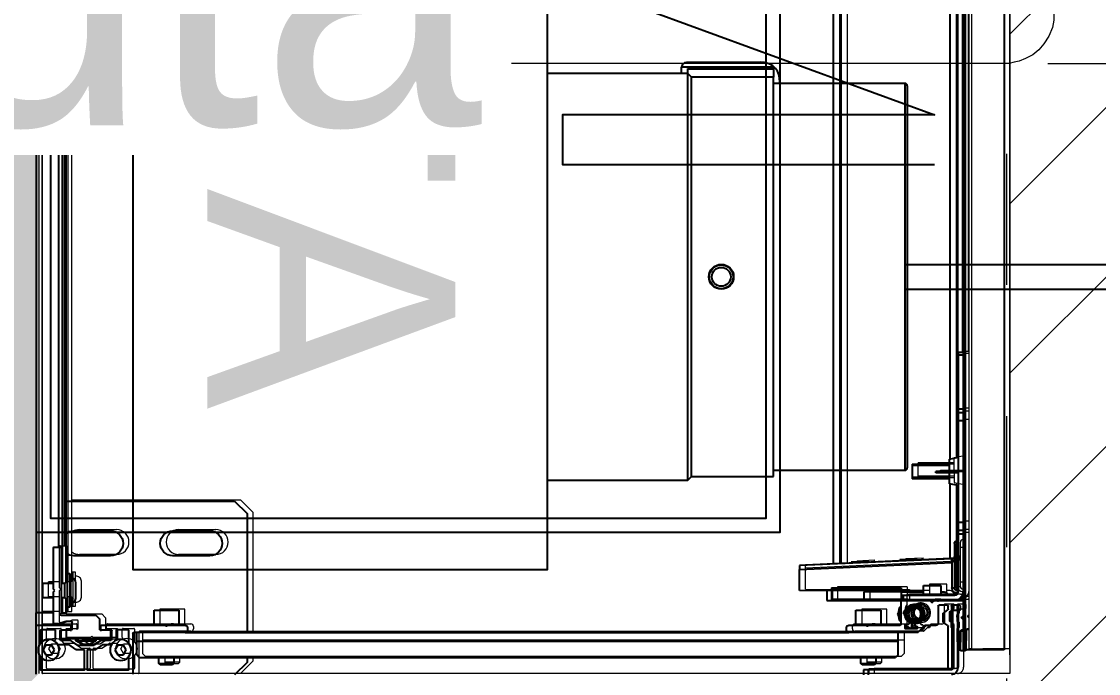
# Model space of a CAD drawing. Header units: centimetres. Extents: x 2666 to 9670, y 1889 to 5633.
# Drawn here: x 5247.24 to 5290.66, y 4044.89 to 4071.18 of the extents above; entities that cross this region are included whole.
import ezdxf

# ---------------------------------------------------------------- set-up
doc = ezdxf.new("R2010")
doc.units = ezdxf.units.CM
doc.header["$LTSCALE"] = 12.7
doc.linetypes.add('Style de ligne -1', pattern=[0.83328, 0.41656, -0.41672])
doc.linetypes.add('Style de ligne -13', pattern=[0.295276, 0.19685, -0.098425])
for name, color, linetype, lineweight in [('B amÈnagement intÈrieur', 7, 'Continuous', 5), ('B aménagement intérieur', 7, 'Continuous', 5), ('B Faux plafonds-1', 7, 'Continuous', 5), ('B Général', 7, 'Continuous', 5), ('C ANNOTATIONS-prestations', 7, 'Continuous', 5), ('F REMPLISSAGE-vert foncÈ', 7, 'Continuous', 5), ('F REMPLISSAGE-vert foncé', 7, 'Continuous', 13), ('prlm-ELEC-CFO', 1, 'Continuous', 25)]:
    doc.layers.add(name, color=color, linetype=linetype, lineweight=lineweight)
doc.layers.add('MTI900_Alu', color=252, linetype='Continuous')
doc.layers.add('prlm-CHAUFF', color=4, linetype='Continuous')
doc.styles.add('prlm-elec-cfo', font='comic.ttf', dxfattribs={"height": 12})

# ---------------------------------------------------------------- blocks, each defined once
blk = doc.blocks.new('gaine 150_70')
at = {"layer": 'B Général', "color": 7, "linetype": 'Continuous', "lineweight": 5}
blk.add_line((18.5, 36.305), (-69, 36.305), dxfattribs=at)
at = {"layer": 'B Général', "color": 7, "linetype": 'Continuous', "lineweight": 5, "flags": 128}
for points in [[(-70, 36.305), (19.5, 36.305), (19.5, -2.715), (-70, -2.715)], [(-70, -2.7), (-70, 36.3), (19.5, 36.3), (19.5, -2.7)]]:
    blk.add_lwpolyline(points, close=True, dxfattribs=at)
at = {"layer": 'C ANNOTATIONS-prestations'}
blk.add_line((18.5, 36.305), (18.5, 35.205), dxfattribs=at)
at = {"layer": 'C ANNOTATIONS-prestations', "lineweight": 5}
for p, q in [((18.5, 34.755), (18.5, 35.205)), ((-69, 34.755), (18.5, 34.755)), ((18.5, 34.755), (18.53, 34.755)), ((18.5, 34.755), (18.5, 34.655)), ((18.53, 34.755), (18.53, 34.555)), ((18.5, 34.655), (-69, 34.655)), ((6.5, 34.635), (-22.817, 34.635)), ((10.724, 34.435), (-22.75, 34.435)), ((6.5, 34.455), (6.5, 34.655)), ((6.6, 34.455), (6.5, 34.455)), ((6.6, 34.655), (6.6, 34.455)), ((6.6, 34.455), (8.783, 34.455)), ((8.783, 34.455), (8.783, 34.655)), ((8.918, 34.455), (8.783, 34.455)), ((8.918, 34.655), (8.918, 34.455)), ((9.25, 34.455), (8.918, 34.455)), ((9.25, 34.455), (9.25, 34.655)), ((13.35, 34.455), (9.25, 34.455)), ((10.72, 34.455), (10.8, 34.055)), ((11.3, 33.646), (11.3, 34.455)), ((11.35, 33.646), (11.35, 34.455)), ((11.8, 34.055), (11.88, 34.455)), ((14.1, 34.435), (11.876, 34.435)), ((13.35, 34.455), (13.35, 34.655)), ((13.682, 34.455), (13.35, 34.455)), ((13.682, 34.455), (13.682, 34.655)), ((13.817, 34.455), (13.682, 34.455)), ((13.817, 34.655), (13.817, 34.455)), ((13.817, 34.455), (16.15, 34.455)), ((14.1, 34.405), (14.1, 34.455)), ((14.1, 34.405), (14.4, 34.405)), ((14.4, 34.305), (14.2, 34.305)), ((14.4, 34.455), (14.4, 34.405)), ((14.4, 34.405), (15.8, 34.405)), ((14.4, 34.305), (14.4, 34.405)), ((15.8, 34.305), (14.4, 34.305)), ((15.8, 34.405), (15.8, 34.455)), ((15.8, 34.405), (16.1, 34.405)), ((15.8, 34.305), (15.8, 34.405)), ((16, 34.305), (15.8, 34.305)), ((16, 34.305), (16, 34.205)), ((16.1, 34.455), (16.1, 34.405)), ((16.3, 34.305), (16.3, 32.255)), ((16.4, 34.655), (16.4, 34.55)), ((16.5, 34.655), (16.5, 34.625)), ((16.5, 33.517), (16.5, 34.625)), ((16.7, 34.505), (16.7, 34.215)), ((16.7, 34.435), (16.9, 34.435)), ((16.87, 34.535), (16.73, 34.535)), ((16.9, 34.485), (16.9, 34.505)), ((17.001, 34.485), (16.9, 34.485)), ((16.9, 34.435), (19.25, 34.435)), ((16.9, 34.435), (16.9, 34.235)), ((16.96, 34.485), (16.999, 34.446)), ((16.999, 34.446), (17.037, 34.446)), ((17.345, 34.435), (17.06, 34.435)), ((17.129, 34.655), (17.179, 34.606)), ((17.164, 34.62), (17.236, 34.62)), ((17.221, 34.606), (17.271, 34.655)), ((17.368, 34.446), (17.401, 34.446)), ((17.401, 34.446), (17.44, 34.485)), ((17.576, 34.485), (17.404, 34.485)), ((18.17, 34.435), (17.635, 34.435)), ((17.7, 34.625), (17.7, 34.585)), ((17.73, 34.555), (17.73, 34.655)), ((17.73, 34.555), (18.17, 34.555)), ((18.53, 34.555), (17.73, 34.555)), ((18.2, 34.525), (18.2, 34.465)), ((-22.65, 34.135), (10.784, 34.135)), ((11.3, 34.055), (10.8, 34.055)), ((11, 34.055), (11, 32.605)), ((11.061, 34.055), (11.061, 32.605)), ((11.35, 34.055), (11.8, 34.055)), ((11.539, 34.055), (11.539, 32.605)), ((11.6, 32.605), (11.6, 34.055)), ((11.816, 34.135), (14.824, 34.135)), ((14.821, 34.198), (14.82, 34.21)), ((14.821, 34.198), (14.971, 34.205)), ((15.1, 28.055), (14.821, 34.198)), ((14.97, 34.21), (14.971, 34.205)), ((16, 34.205), (14.971, 34.205)), ((14.971, 34.205), (15.25, 28.055)), ((16.9, 34.235), (16.7, 34.235)), ((16.7, 34.025), (16.7, 33.685)), ((17.002, 34.185), (16.73, 34.185)), ((16.859, 34.055), (16.73, 34.055)), ((16.971, 33.918), (16.884, 34.042)), ((16.9, 34.235), (19.25, 34.235)), ((17.404, 33.905), (16.996, 33.905)), ((17, 34.235), (17, 34.185)), ((17, 33.905), (17, 33.875)), ((17, 33.875), (17.4, 33.875)), ((17, 33.875), (17.02, 33.855)), ((17.03, 34.205), (17.129, 34.205)), ((17.043, 34.185), (17.043, 34.235)), ((17.043, 33.855), (17.043, 33.905)), ((17.129, 34.205), (17.179, 34.156)), ((17.221, 34.156), (17.271, 34.205)), ((17.271, 34.205), (17.375, 34.205)), ((17.357, 34.185), (17.357, 34.235)), ((17.357, 33.855), (17.357, 33.905)), ((17.38, 33.855), (17.4, 33.875)), ((17.4, 34.185), (17.4, 34.235)), ((17.4, 33.875), (17.4, 33.905)), ((17.403, 34.185), (17.577, 34.185)), ((17.516, 34.042), (17.429, 33.918)), ((19.27, 34.055), (17.541, 34.055)), ((17.605, 34.205), (19.2, 34.205)), ((19.3, 34.185), (19.3, 30.835)), ((19.3, 34.105), (19.3, 34.085)), ((19.5, 34.185), (19.5, 30.835)), ((11.3, 33.51), (11.3, 33.646)), ((11.35, 33.646), (11.3, 33.646)), ((11.35, 33.51), (11.3, 33.51)), ((11.35, 33.51), (11.35, 33.646)), ((15.9, 33.755), (15.9, 33.055)), ((16.3, 33.755), (15.9, 33.755)), ((16.15, 33.852), (16.15, 33.755)), ((16.5, 33.517), (16.5, 33.293)), ((16.579, 33.426), (16.509, 33.496)), ((16.73, 33.655), (17.41, 33.655)), ((17.02, 33.855), (17.38, 33.855)), ((17.51, 33.555), (17.51, 33.127)), ((15.9, 33.055), (16.3, 33.055)), ((16.15, 33.055), (16.15, 32.155)), ((16.5, 32.185), (16.5, 33.293)), ((16.509, 33.314), (16.579, 33.384)), ((17.519, 33.106), (17.791, 32.834)), ((17.556, 33.113), (17.656, 33.055)), ((17.656, 33.055), (17.656, 32.969)), ((11.6, 32.605), (11, 32.605)), ((14.884, 32.805), (14.834, 32.803)), ((14.866, 32.101), (14.834, 32.803)), ((16.7, 32.899), (16.7, 32.511)), ((17.51, 32.705), (17.479, 32.705)), ((17.54, 32.775), (17.54, 32.735)), ((17.62, 32.805), (17.57, 32.805)), ((17.65, 32.355), (17.65, 32.775)), ((17.8, 32.813), (17.8, 30.055)), ((16, 32.155), (16, 29.355)), ((16, 32.155), (16.15, 32.155)), ((16.101, 28.055), (16.11, 32.255)), ((16.11, 32.255), (16.15, 32.257)), ((16.15, 32.155), (16.3, 32.155)), ((16.15, 32.155), (16.15, 30.655)), ((16.3, 32.255), (16.5, 32.255)), ((16.3, 32.155), (16.3, 32.255)), ((16.5, 32.155), (16.3, 32.155)), ((16.5, 32.185), (16.5, 32.155)), ((16.5, 32.155), (16.5, 30.655)), ((17.47, 32.155), (16.53, 32.155)), ((17.407, 32.495), (17.43, 32.495)), ((17.46, 32.465), (17.46, 32.355)), ((17.49, 32.325), (17.62, 32.325)), ((17.65, 32.351), (17.604, 32.325)), ((14.866, 32.101), (14.916, 32.104)), ((17.05, 32.005), (16.95, 32.063)), ((17.15, 32.063), (17.05, 32.005)), ((17.5, 30.867), (17.5, 32.125)), ((17.8, 32.035), (18.15, 32.035)), ((18.15, 32.035), (18.7, 32.035)), ((18.15, 1.335), (18.15, 32.035)), ((18.8, 31.935), (18.7, 32.035)), ((18.8, 1.435), (18.8, 31.935)), ((16.9, 31.335), (16.9, 30.335)), ((17.5, 31.335), (16.9, 31.335)), ((14.973, 30.843), (14.923, 30.841)), ((14.955, 30.139), (14.923, 30.841)), ((17.5, 30.867), (17.5, 30.743)), ((17.529, 30.826), (17.509, 30.846)), ((19.05, 31.135), (18.8, 31.135)), ((19.05, 31.135), (19.05, 30.535)), ((19.1, 31.085), (19.05, 31.135)), ((19.1, 30.585), (19.1, 31.085)), ((19.3, 30.835), (19.5, 30.835)), ((19.3, 30.635), (19.3, 30.835)), ((19.5, 30.835), (19.5, 30.635)), ((16.15, 30.655), (16.5, 30.655)), ((16.5, 30.655), (16.5, 29.355)), ((17.5, 30.055), (17.5, 30.743)), ((17.509, 30.764), (17.529, 30.784)), ((18.8, 30.535), (19.05, 30.535)), ((19.05, 30.535), (19.1, 30.585)), ((19.5, 30.635), (19.3, 30.635)), ((14.955, 30.139), (15.005, 30.142)), ((16.9, 30.335), (17.5, 30.335)), ((17.8, 3.285), (17.8, 30.055)), ((-22.475, 29.735), (15.024, 29.735)), ((17.7, 29.955), (17.6, 29.955)), ((-22.475, 29.435), (15.037, 29.435)), ((16, 29.355), (16.5, 29.355)), ((16.103, 29.155), (16.5, 29.155)), ((16.5, 29.355), (16.5, 29.155)), ((15.25, 28.055), (15.1, 28.055)), ((16.101, 28.055), (15.25, 28.055)), ((12.5, 5.285), (13, 5.785)), ((13, 5.785), (17.8, 5.785)), ((18.8, 5.785), (19, 5.785)), ((19, 5.785), (19.5, 5.285)), ((12.5, -1.515), (12.5, 5.285)), ((19.5, 5.285), (19.5, 1.155)), ((13.7, 2.785), (13.7, 4.285)), ((14.7, 4.285), (14.7, 2.785)), ((17.5, 2.585), (17.5, 3.285)), ((17.6, 3.385), (17.7, 3.385)), ((17.8, 3.285), (17.8, 1.215)), ((16.9, 3.035), (16.9, 2.035)), ((17.5, 3.035), (16.9, 3.035)), ((19.05, 2.835), (18.8, 2.835)), ((19.05, 2.835), (19.05, 2.235)), ((19.1, 2.785), (19.05, 2.835)), ((19.1, 2.285), (19.1, 2.785)), ((17.529, 2.556), (17.5, 2.585)), ((17.5, 2.585), (17.5, 2.485)), ((17.5, 2.485), (17.529, 2.514)), ((17.5, -0.085), (17.5, 2.485)), ((18.8, 2.235), (19.05, 2.235)), ((19.05, 2.235), (19.1, 2.285)), ((16.9, 2.035), (17.5, 2.035)), ((17.8, 1.335), (18.15, 1.335)), ((18.15, 1.335), (18.7, 1.335)), ((18.7, 1.335), (18.8, 1.435)), ((17.68, 0.545), (17.68, 0.975)), ((17.71, 1.005), (18.217, 1.005)), ((17.83, 1.185), (19.47, 1.185)), ((18.3, 0.8), (18.5, 0.916)), ((18.5, 0.916), (18.7, 0.8)), ((18.783, 1.005), (19.29, 1.005)), ((19.32, 0.975), (19.32, -0.625)), ((19.5, 1.155), (19.5, -2.685)), ((18.03, 0.515), (17.71, 0.515)), ((18.3, 0.57), (18.3, 0.8)), ((18.5, 0.454), (18.3, 0.57)), ((18.7, 0.57), (18.5, 0.454)), ((18.7, 0.8), (18.7, 0.57)), ((13.7, -1.215), (13.7, 0.285)), ((14.7, 0.285), (14.7, -1.215)), ((17.7, 0.305), (17.7, -0.085)), ((18.07, 0.335), (17.73, 0.335)), ((17.73, 0.285), (18.02, 0.285)), ((18.05, 0.255), (18.05, -0.665)), ((18.1, -0.065), (18.1, 0.305)), ((18.28, -0.001), (18.28, 0.321)), ((17.25, -0.165), (17.1, -0.315)), ((17.1, -1.715), (17.1, -0.315)), ((17.25, -0.165), (17.67, -0.165)), ((17.67, -0.115), (17.53, -0.115)), ((17.7, -0.135), (17.7, -0.085)), ((18.127, -0.315), (18.05, -0.315)), ((18.05, -0.392), (18.171, -0.392)), ((18.295, -0.357), (18.1, -0.065)), ((18.127, -0.315), (18.127, -1.115)), ((18.3, -0.615), (18.127, -0.315)), ((18.48, -0.311), (18.285, -0.018)), ((18.3, -1.056), (18.3, -0.374)), ((18.48, -0.625), (18.48, -0.311)), ((18.05, -0.665), (18, -0.715)), ((18, -0.715), (18.05, -0.765)), ((18.05, -0.765), (18.05, -1.685)), ((18.127, -1.115), (18.3, -0.815)), ((18.48, -1.11), (18.48, -0.805)), ((19.29, -0.655), (18.51, -0.655)), ((18.51, -0.775), (19.29, -0.775)), ((19.32, -0.805), (19.32, -2.505)), ((16.425, -1.135), (15.775, -1.135)), ((17.35, -1.295), (17.35, -1.51)), ((17.67, -1.265), (17.38, -1.265)), ((17.7, -1.345), (17.7, -1.295)), ((18.05, -1.038), (18.171, -1.038)), ((18.05, -1.115), (18.127, -1.115)), ((18.105, -1.357), (18.295, -1.073)), ((18.285, -1.412), (18.475, -1.127)), ((15.8, -1.665), (-66.3, -1.665)), ((15.75, -1.515), (-66.25, -1.515)), ((14.38, -1.715), (17.04, -1.715)), ((16.78, -1.365), (15.42, -1.365)), ((15.42, -1.365), (15.42, -1.465)), ((16.78, -1.465), (15.42, -1.465)), ((15.42, -1.465), (15.42, -1.515)), ((15.7, -1.465), (15.8, -1.565)), ((15.8, -1.565), (16.4, -1.565)), ((15.8, -1.565), (15.8, -1.715)), ((16.4, -1.565), (16.5, -1.465)), ((16.4, -1.715), (16.4, -1.565)), ((17, -1.665), (16.4, -1.665)), ((17, -1.515), (16.45, -1.515)), ((16.78, -1.465), (16.78, -1.365)), ((16.78, -1.515), (16.78, -1.465)), ((17, -1.665), (17, -1.515)), ((17, -1.665), (17, -1.715)), ((17.448, -1.81), (17.352, -1.52)), ((17.5, -2.685), (17.5, -1.345)), ((17.53, -1.315), (17.67, -1.315)), ((17.7, -1.345), (17.7, -1.735)), ((18.02, -1.715), (17.73, -1.715)), ((18.1, -1.735), (18.1, -1.374)), ((18.28, -1.851), (18.28, -1.429)), ((14.35, -1.815), (-64.85, -1.815)), ((14.35, -1.985), (14.35, -1.745)), ((16.05, -2.015), (14.38, -2.015)), ((15.8, -2.015), (15.8, -2.465)), ((16.05, -2.015), (16.1, -1.965)), ((16.1, -1.965), (16.15, -2.015)), ((17.42, -2.015), (16.15, -2.015)), ((16.4, -2.465), (16.4, -2.015)), ((17, -2.015), (17, -2.715)), ((17.45, -1.985), (17.45, -1.82)), ((17.68, -2.505), (17.68, -1.975)), ((17.71, -1.945), (18.056, -1.945)), ((17.73, -1.765), (18.07, -1.765)), ((18.3, -2.1), (18.5, -1.984)), ((18.3, -2.33), (18.3, -2.1)), ((18.5, -1.984), (18.7, -2.1)), ((18.7, -2.1), (18.7, -2.33)), ((16.4, -2.465), (15.8, -2.465)), ((18.217, -2.535), (17.71, -2.535)), ((18.5, -2.446), (18.3, -2.33)), ((18.7, -2.33), (18.5, -2.446)), ((19.29, -2.535), (18.783, -2.535)), ((17, -2.715), (-67.5, -2.715)), ((17.53, -2.715), (17, -2.715)), ((19.47, -2.715), (17.53, -2.715)), ((19.5, -2.715), (19.47, -2.715)), ((19.5, -2.685), (19.5, -2.715))]:
    blk.add_line(p, q, dxfattribs=at)
at = {"layer": 'C ANNOTATIONS-prestations', "lineweight": 5, "flags": 128}
for points in [[(14.1, 34.405, 0.198912), (14.129, 34.334, 0.198912), (14.2, 34.305)], [(14.82, 34.21, 0.193016), (14.789, 34.277, 0.193016), (14.72, 34.305)], [(16, 34.205, 0.227222), (16.156, 34.28, 0.227222), (16.195, 34.448)], [(16, 34.305, 0.198912), (16.071, 34.334, 0.198912), (16.1, 34.405)], [(16.5, 34.305, 0.198912), (16.397, 34.552, 0.198912), (16.15, 34.655)], [(16.3, 34.305, 0.198912), (16.256, 34.411, 0.198912), (16.15, 34.455)], [(16.53, 34.655, 0.198912), (16.509, 34.646, 0.198912), (16.5, 34.625)], [(16.73, 34.535, 0.198912), (16.709, 34.526, 0.198912), (16.7, 34.505)], [(16.9, 34.505, 0.198912), (16.891, 34.526, 0.198912), (16.87, 34.535)], [(17, 34.435, 0.013224), (17, 34.44, 0.013224), (16.999, 34.446)], [(17.03, 34.46, 0.17724), (17.02, 34.478, 0.17724), (17.001, 34.485)], [(17.03, 34.46, 0.17724), (17.041, 34.442, 0.17724), (17.06, 34.435)], [(17.179, 34.606, 0.198912), (17.2, 34.597, 0.198912), (17.221, 34.606)], [(17.345, 34.435, 0.17724), (17.364, 34.442, 0.17724), (17.375, 34.46)], [(17.404, 34.485, 0.17724), (17.385, 34.478, 0.17724), (17.375, 34.46)], [(17.401, 34.446, 0.013224), (17.4, 34.44, 0.013224), (17.4, 34.435)], [(17.605, 34.46, 0.17724), (17.595, 34.478, 0.17724), (17.576, 34.485)], [(17.605, 34.46, 0.17724), (17.616, 34.442, 0.17724), (17.635, 34.435)], [(17.7, 34.625, 0.198912), (17.691, 34.646, 0.198912), (17.67, 34.655)], [(17.7, 34.585, 0.198912), (17.709, 34.564, 0.198912), (17.73, 34.555)], [(18.2, 34.525, 0.198912), (18.191, 34.546, 0.198912), (18.17, 34.555)], [(18.17, 34.435, 0.198912), (18.191, 34.444, 0.198912), (18.2, 34.465)], [(19.5, 34.185, 0.198912), (19.427, 34.362, 0.198912), (19.25, 34.435)], [(16.222, 34.005, 0.109774), (16.169, 33.936, 0.109774), (16.15, 33.852)], [(16.222, 34.005, 0.028434), (16.263, 34.044, 0.028434), (16.3, 34.087)], [(16.7, 34.215, 0.198912), (16.709, 34.194, 0.198912), (16.73, 34.185)], [(16.73, 34.055, 0.198912), (16.709, 34.046, 0.198912), (16.7, 34.025)], [(16.884, 34.042, 0.120588), (16.873, 34.052, 0.120588), (16.859, 34.055)], [(16.971, 33.918, 0.120588), (16.982, 33.908, 0.120588), (16.996, 33.905)], [(17.002, 34.185, 0.155096), (17.019, 34.191, 0.155096), (17.03, 34.205)], [(17.179, 34.156, 0.198912), (17.2, 34.147, 0.198912), (17.221, 34.156)], [(17.375, 34.205, 0.155096), (17.386, 34.191, 0.155096), (17.403, 34.185)], [(17.404, 33.905, 0.120588), (17.418, 33.908, 0.120588), (17.429, 33.918)], [(17.541, 34.055, 0.120588), (17.527, 34.052, 0.120588), (17.516, 34.042)], [(17.577, 34.185, 0.155096), (17.594, 34.191, 0.155096), (17.605, 34.205)], [(19.3, 34.105, 0.198912), (19.271, 34.176, 0.198912), (19.2, 34.205)], [(19.3, 34.185, 0.198912), (19.285, 34.22, 0.198912), (19.25, 34.235)], [(19.27, 34.055, 0.198912), (19.291, 34.064, 0.198912), (19.3, 34.085)], [(16.5, 33.517, 0.098491), (16.502, 33.506, 0.098491), (16.509, 33.496)], [(16.7, 33.685, 0.198912), (16.709, 33.664, 0.198912), (16.73, 33.655)], [(17.51, 33.555, 0.198912), (17.481, 33.626, 0.198912), (17.41, 33.655)], [(16.509, 33.314, 0.098491), (16.502, 33.304, 0.098491), (16.5, 33.293)], [(16.579, 33.384, 0.198912), (16.588, 33.405, 0.198912), (16.579, 33.426)], [(17.449, 32.733, 0.366532), (17.088, 33.103, 0.366532), (16.664, 32.808, 0.366532), (16.884, 32.341, 0.366532), (17.382, 32.482)], [(17.633, 32.992, 0.041018), (17.579, 33.083, 0.041018), (17.51, 33.164)], [(17.51, 33.127, 0.098491), (17.512, 33.116, 0.098491), (17.519, 33.106)], [(17.382, 32.482, 0.082935), (17.436, 32.602, 0.082935), (17.449, 32.733)], [(17.449, 32.733, 0.189855), (17.458, 32.713, 0.189855), (17.479, 32.705)], [(17.51, 32.705, 0.198912), (17.531, 32.714, 0.198912), (17.54, 32.735)], [(17.514, 32.325, 0.104675), (17.628, 32.546, 0.104675), (17.643, 32.794)], [(17.57, 32.805, 0.198912), (17.549, 32.796, 0.198912), (17.54, 32.775)], [(17.65, 32.775, 0.198912), (17.641, 32.796, 0.198912), (17.62, 32.805)], [(17.8, 32.813, 0.098491), (17.798, 32.824, 0.098491), (17.791, 32.834)], [(16.5, 32.185, 0.198912), (16.509, 32.164, 0.198912), (16.53, 32.155)], [(16.704, 32.155, 0.14145), (17.05, 32.055, 0.14145), (17.396, 32.155)], [(16.81, 32.155, 0.103148), (17.05, 32.105, 0.103148), (17.29, 32.155)], [(17.407, 32.495, 0.122946), (17.393, 32.491, 0.122946), (17.382, 32.482)], [(17.46, 32.465, 0.198912), (17.451, 32.486, 0.198912), (17.43, 32.495)], [(17.46, 32.355, 0.198912), (17.469, 32.334, 0.198912), (17.49, 32.325)], [(17.5, 32.125, 0.198912), (17.491, 32.146, 0.198912), (17.47, 32.155)], [(17.577, 32.325, 0.02871), (17.617, 32.388, 0.02871), (17.65, 32.455)], [(17.62, 32.325, 0.198912), (17.641, 32.334, 0.198912), (17.65, 32.355)], [(17.5, 30.867, 0.098491), (17.502, 30.856, 0.098491), (17.509, 30.846)], [(17.509, 30.764, 0.098491), (17.502, 30.754, 0.098491), (17.5, 30.743)], [(17.529, 30.784, 0.198912), (17.538, 30.805, 0.198912), (17.529, 30.826)], [(17.5, 30.055, 0.198912), (17.529, 29.984, 0.198912), (17.6, 29.955)], [(17.7, 29.955, 0.198912), (17.771, 29.984, 0.198912), (17.8, 30.055)], [(14.7, 4.285, 0.414214), (14.2, 4.785, 0.414214), (13.7, 4.285)], [(17.6, 3.385, 0.198912), (17.529, 3.356, 0.198912), (17.5, 3.285)], [(17.8, 3.285, 0.198912), (17.771, 3.356, 0.198912), (17.7, 3.385)], [(13.7, 2.785, 0.414214), (14.2, 2.285, 0.414214), (14.7, 2.785)], [(17.529, 2.514, 0.198912), (17.538, 2.535, 0.198912), (17.529, 2.556)], [(17.71, 1.005, 0.198912), (17.689, 0.996, 0.198912), (17.68, 0.975)], [(17.8, 1.215, 0.198912), (17.809, 1.194, 0.198912), (17.83, 1.185)], [(18.22, 1.005, 0.01196), (18.219, 1.005, 0.01196), (18.217, 1.005)], [(18.783, 1.005, 0.01196), (18.781, 1.005, 0.01196), (18.78, 1.005)], [(19.32, 0.975, 0.198912), (19.311, 0.996, 0.198912), (19.29, 1.005)], [(19.5, 1.155, 0.198912), (19.491, 1.176, 0.198912), (19.47, 1.185)], [(14.7, 0.285, 0.414214), (14.2, 0.785, 0.414214), (13.7, 0.285)], [(17.68, 0.545, 0.198912), (17.689, 0.524, 0.198912), (17.71, 0.515)], [(18.03, 0.515, 0.095961), (18.068, 0.522, 0.095961), (18.099, 0.543)], [(17.73, 0.335, 0.198912), (17.709, 0.326, 0.198912), (17.7, 0.305)], [(17.73, 0.285, 0.198912), (17.709, 0.276, 0.198912), (17.7, 0.255)], [(18.05, 0.255, 0.198912), (18.041, 0.276, 0.198912), (18.02, 0.285)], [(18.1, 0.305, 0.198912), (18.091, 0.326, 0.198912), (18.07, 0.335)], [(17.5, -0.085, 0.198912), (17.509, -0.106, 0.198912), (17.53, -0.115)], [(17.67, -0.115, 0.198912), (17.691, -0.106, 0.198912), (17.7, -0.085)], [(17.67, -0.165, 0.198912), (17.691, -0.156, 0.198912), (17.7, -0.135)], [(18.28, -0.001, 0.073633), (18.281, -0.01, 0.073633), (18.285, -0.018)], [(18.3, -0.374, 0.073633), (18.299, -0.365, 0.073633), (18.295, -0.357)], [(18.48, -0.625, 0.198912), (18.489, -0.646, 0.198912), (18.51, -0.655)], [(18.51, -0.775, 0.198912), (18.489, -0.784, 0.198912), (18.48, -0.805)], [(19.29, -0.655, 0.198912), (19.311, -0.646, 0.198912), (19.32, -0.625)], [(19.32, -0.805, 0.198912), (19.311, -0.784, 0.198912), (19.29, -0.775)], [(13.7, -1.215, 0.080612), (13.726, -1.373, 0.080612), (13.8, -1.515)], [(14.6, -1.515, 0.080612), (14.674, -1.373, 0.080612), (14.7, -1.215)], [(15.775, -1.135, 0.218554), (15.623, -1.205, 0.218554), (15.577, -1.365)], [(16.623, -1.365, 0.218554), (16.577, -1.205, 0.218554), (16.425, -1.135)], [(17.38, -1.265, 0.198912), (17.359, -1.274, 0.198912), (17.35, -1.295)], [(17.7, -1.295, 0.198912), (17.691, -1.274, 0.198912), (17.67, -1.265)], [(18.295, -1.073, 0.073633), (18.299, -1.065, 0.073633), (18.3, -1.056)], [(18.475, -1.127, 0.073633), (18.479, -1.119, 0.073633), (18.48, -1.11)], [(14.38, -1.715, 0.198912), (14.359, -1.724, 0.198912), (14.35, -1.745)], [(15.577, -1.36, 0.003145), (15.576, -1.362, 0.003145), (15.576, -1.365)], [(16.624, -1.365, 0.003145), (16.624, -1.362, 0.003145), (16.623, -1.36)], [(17.04, -1.715, 0.414214), (17.07, -1.745, 0.414214), (17.1, -1.715)], [(17.35, -1.51, 0.040241), (17.35, -1.515, 0.040241), (17.352, -1.52)], [(17.53, -1.315, 0.198912), (17.509, -1.324, 0.198912), (17.5, -1.345)], [(17.7, -1.345, 0.198912), (17.691, -1.324, 0.198912), (17.67, -1.315)], [(17.7, -1.685, 0.198912), (17.709, -1.706, 0.198912), (17.73, -1.715)], [(17.7, -1.735, 0.198912), (17.709, -1.756, 0.198912), (17.73, -1.765)], [(18.02, -1.715, 0.198912), (18.041, -1.706, 0.198912), (18.05, -1.685)], [(18.07, -1.765, 0.198912), (18.091, -1.756, 0.198912), (18.1, -1.735)], [(18.105, -1.357, 0.073633), (18.101, -1.365, 0.073633), (18.1, -1.374)], [(18.285, -1.412, 0.073633), (18.281, -1.42, 0.073633), (18.28, -1.429)], [(14.35, -1.985, 0.198912), (14.359, -2.006, 0.198912), (14.38, -2.015)], [(17.42, -2.015, 0.198912), (17.441, -2.006, 0.198912), (17.45, -1.985)], [(17.45, -1.82, 0.040241), (17.45, -1.815, 0.040241), (17.448, -1.81)], [(17.71, -1.945, 0.198912), (17.689, -1.954, 0.198912), (17.68, -1.975)], [(18.14, -1.99, 0.123554), (18.104, -1.957, 0.123554), (18.056, -1.945)], [(17.68, -2.505, 0.198912), (17.689, -2.526, 0.198912), (17.71, -2.535)], [(18.217, -2.535, 0.01196), (18.219, -2.535, 0.01196), (18.22, -2.535)], [(18.78, -2.535, 0.01196), (18.781, -2.535, 0.01196), (18.783, -2.535)], [(19.29, -2.535, 0.198912), (19.311, -2.526, 0.198912), (19.32, -2.505)], [(17.5, -2.685, 0.198912), (17.509, -2.706, 0.198912), (17.53, -2.715)], [(19.47, -2.715, 0.198912), (19.491, -2.706, 0.198912), (19.5, -2.685)]]:
    blk.add_lwpolyline(points, format="xyb", dxfattribs=at)
at = {"layer": 'C ANNOTATIONS-prestations', "lineweight": 5}
for centre, radius in [((17.05, 32.705), 0.35), ((17.05, 32.705), 0.3), ((17.05, 32.705), 0.25), ((18.5, 0.685), 0.425), ((18.5, -2.215), 0.425)]:
    blk.add_circle(centre, radius, dxfattribs=at)
for points, knots in [([(14.97, 34.21), (14.97, 34.21), (14.968, 34.222), (14.956, 34.239), (14.941, 34.252), (14.921, 34.265), (14.896, 34.276), (14.867, 34.286), (14.818, 34.298), (14.754, 34.305), (14.724, 34.305), (14.722, 34.305), (14.72, 34.305)], [0, 0, 0, 1, 2, 3, 4, 5, 6, 7, 8, 9, 9, 10, 10, 10]), ([(14.82, 34.21), (14.82, 34.209), (14.821, 34.209), (14.822, 34.209), (14.824, 34.208), (14.833, 34.207), (14.852, 34.207), (14.88, 34.207), (14.931, 34.208), (14.968, 34.209), (14.969, 34.209), (14.97, 34.21)], [0, 0, 0, 1, 2, 3, 4, 5, 6, 7, 8, 8, 9, 9, 9])]:
    blk.add_open_spline(points, degree=2, knots=knots, dxfattribs=at)
blk = doc.blocks.new('A n0.MTI900_Alu_390')
at = {"layer": 'MTI900_Alu', "color": 1, "linetype": 'Continuous'}
for p, q in [((-4.225, 0), (4.225, 0)), ((4.278, 0), (4.225, 0)), ((4.225, -0.07), (4.225, 0)), ((4.472, 0), (4.278, 0)), ((4.105, -0.025), (4.165, -0.025)), ((4.105, -0.025), (4.105, -0.07)), ((4.165, -0.07), (4.165, -0.025)), ((4.275, -0.003), (4.275, -0.137)), ((4.293, -0.021), (4.293, -0.074)), ((4.3467, -0.018), (4.296, -0.018)), ((4.355, -0.0385), (4.375, -0.0269)), ((4.355, -0.0615), (4.355, -0.0385)), ((4.375, -0.0269), (4.395, -0.0385)), ((4.395, -0.0385), (4.395, -0.0615)), ((4.454, -0.018), (4.4033, -0.018)), ((4.457, -0.191), (4.457, -0.021)), ((3.96, -0.073), (3.96, -0.097)), ((4.13, -0.07), (3.963, -0.07)), ((4.135, -0.075), (4.13, -0.07)), ((4.14, -0.07), (4.135, -0.075)), ((4.267, -0.07), (4.14, -0.07)), ((4.27, -0.0895), (4.27, -0.073)), ((4.296, -0.077), (4.3306, -0.077)), ((4.353, -0.0864), (4.353, -0.1286)), ((4.375, -0.0731), (4.355, -0.0615)), ((4.395, -0.0615), (4.375, -0.0731)), ((-4.105, -0.105), (4.105, -0.105)), ((-4.1, -0.12), (4.1, -0.12)), ((-3.96, -0.09), (3.96, -0.09)), ((3.775, -0.12), (3.775, -0.8)), ((3.963, -0.1), (4.229, -0.1)), ((4.067, -0.12), (4.067, -0.125)), ((4.067, -0.125), (4.203, -0.125)), ((4.067, -0.125), (4.067, -0.135)), ((4.105, -0.115), (4.095, -0.125)), ((4.105, -0.1), (4.105, -0.115)), ((4.165, -0.115), (4.105, -0.115)), ((4.165, -0.115), (4.165, -0.1)), ((4.165, -0.105), (4.225, -0.105)), ((4.175, -0.125), (4.165, -0.115)), ((4.17, -0.12), (4.225, -0.12)), ((4.203, -0.125), (4.203, -0.12)), ((4.203, -0.135), (4.203, -0.125)), ((4.225, -0.105), (4.225, -0.1)), ((4.225, -0.105), (4.225, -0.12)), ((4.235, -0.1), (4.235, -0.24)), ((4.26, -0.142), (4.26, -0.1205)), ((4.2602, -0.1195), (4.2698, -0.0905)), ((4.295, -0.137), (4.295, -0.098)), ((4.298, -0.095), (4.332, -0.095)), ((4.327, -0.1), (4.298, -0.1)), ((4.33, -0.195), (4.33, -0.103)), ((4.335, -0.098), (4.335, -0.1341)), ((3.895, -0.15), (3.895, -0.3)), ((3.995, -0.3), (3.995, -0.15)), ((4.067, -0.135), (4.203, -0.135)), ((4.1025, -0.158), (4.1675, -0.158)), ((4.292, -0.145), (4.263, -0.145)), ((4.278, -0.14), (4.292, -0.14)), ((4.295, -0.137), (4.295, -0.142)), ((4.3377, -0.16), (4.33, -0.16)), ((4.33, -0.1677), (4.3421, -0.1677)), ((4.3355, -0.1358), (4.3545, -0.1642)), ((4.3377, -0.16), (4.3377, -0.24)), ((4.355, -0.19), (4.3377, -0.16)), ((4.3535, -0.1303), (4.3725, -0.1588)), ((4.355, -0.1659), (4.355, -0.2341)), ((4.373, -0.1605), (4.373, -0.191)), ((4.33, -0.195), (4.325, -0.2)), ((4.325, -0.2), (4.33, -0.205)), ((4.33, -0.297), (4.33, -0.205)), ((4.3377, -0.24), (4.355, -0.21)), ((4.373, -0.209), (4.373, -0.2404)), ((4.454, -0.194), (4.376, -0.194)), ((4.376, -0.206), (4.454, -0.206)), ((4.457, -0.369), (4.457, -0.209)), ((4.235, -0.24), (4.25, -0.255)), ((4.25, -0.255), (4.292, -0.255)), ((4.292, -0.26), (4.278, -0.26)), ((4.295, -0.258), (4.295, -0.263)), ((4.33, -0.2323), (4.3421, -0.2323)), ((4.33, -0.24), (4.3377, -0.24)), ((4.3545, -0.2358), (4.335, -0.265)), ((4.373, -0.2404), (4.3535, -0.2697)), ((4.275, -0.263), (4.275, -0.52)), ((4.295, -0.302), (4.295, -0.263)), ((4.298, -0.3), (4.327, -0.3)), ((4.335, -0.265), (4.335, -0.302)), ((4.353, -0.2714), (4.353, -0.3036)), ((4.293, -0.326), (4.293, -0.369)), ((4.328, -0.323), (4.296, -0.323)), ((4.332, -0.305), (4.298, -0.305)), ((4.355, -0.3285), (4.375, -0.3169)), ((4.355, -0.3515), (4.355, -0.3285)), ((4.375, -0.3169), (4.395, -0.3285)), ((4.395, -0.3285), (4.395, -0.3515)), ((4.296, -0.372), (4.3467, -0.372)), ((4.308, -0.39), (4.472, -0.39)), ((4.375, -0.3631), (4.355, -0.3515)), ((4.395, -0.3515), (4.375, -0.3631)), ((4.4033, -0.372), (4.454, -0.372)), ((4.305, -0.6), (4.305, -0.393)), ((4.34, -0.405), (4.305, -0.405)), ((4.34, -0.405), (4.34, -3.475)), ((4.395, -0.405), (4.34, -0.405)), ((4.405, -0.415), (4.395, -0.405)), ((4.405, -0.415), (4.405, -3.465)), ((4.215, -0.475), (4.215, -0.575)), ((4.275, -0.475), (4.215, -0.475)), ((4.275, -0.52), (4.2779, -0.5229)), ((4.275, -0.52), (4.275, -0.53)), ((4.43, -0.495), (4.405, -0.495)), ((4.43, -0.495), (4.43, -0.555)), ((4.435, -0.5), (4.43, -0.495)), ((4.435, -0.55), (4.435, -0.5)), ((3.895, -0.55), (3.895, -0.7)), ((3.995, -0.7), (3.995, -0.55)), ((4.2779, -0.5271), (4.275, -0.53)), ((4.275, -0.53), (4.275, -0.6)), ((4.405, -0.555), (4.43, -0.555)), ((4.43, -0.555), (4.435, -0.55)), ((4.215, -0.575), (4.275, -0.575)), ((4.305, -0.6), (4.305, -3.277)), ((4.285, -0.61), (4.295, -0.61)), ((3.775, -0.8), (3.825, -0.85)), ((4.425, -0.85), (4.475, -0.8)), ((3.825, -0.85), (4.305, -0.85)), ((4.405, -0.85), (4.425, -0.85)), ((4.0071, -3.6913), (4.035, -3.077)), ((4.05, -3.077), (4.0221, -3.692)), ((4.035, -3.077), (4.05, -3.077)), ((4.1351, -3.077), (4.05, -3.077)), ((4.136, -3.497), (4.1351, -3.077)), ((4.125, -3.207), (4.125, -3.487)), ((4.125, -3.207), (4.175, -3.207)), ((4.1353, -3.187), (4.175, -3.187)), ((4.175, -3.187), (4.175, -3.207)), ((4.175, -3.207), (4.175, -3.337)), ((4.0287, -3.215), (-0.1325, -3.215)), ((4.0274, -3.245), (-0.1325, -3.245)), ((4.0173, -3.3556), (4.0205, -3.2854)), ((4.0255, -3.2857), (4.0205, -3.2854)), ((4.275, -3.277), (4.275, -3.3458)), ((4.295, -3.267), (4.285, -3.267)), ((4.305, -3.5528), (4.305, -3.277)), ((4.14, -3.337), (4.175, -3.337)), ((4.14, -3.487), (4.14, -3.337)), ((4.175, -3.337), (4.175, -3.487)), ((4.215, -3.305), (4.215, -3.405)), ((4.275, -3.305), (4.215, -3.305)), ((4.43, -3.325), (4.405, -3.325)), ((4.43, -3.325), (4.43, -3.385)), ((4.435, -3.33), (4.43, -3.325)), ((4.435, -3.38), (4.435, -3.33)), ((4.455, -3.355), (4.455, -3.335)), ((4.455, -3.335), (4.475, -3.335)), ((4.0173, -3.3556), (4.0223, -3.3558)), ((4.275, -3.3458), (4.275, -3.3582)), ((4.275, -3.3582), (4.275, -3.484)), ((4.2759, -3.3479), (4.2779, -3.3499)), ((4.2779, -3.3541), (4.2759, -3.3561)), ((4.405, -3.385), (4.43, -3.385)), ((4.43, -3.385), (4.435, -3.38)), ((4.455, -3.69), (4.455, -3.355)), ((4.475, -3.355), (4.455, -3.355)), ((4.215, -3.405), (4.275, -3.405)), ((4.22, -3.4778), (4.23, -3.472)), ((4.23, -3.472), (4.24, -3.4778)), ((4.395, -3.475), (4.405, -3.465)), ((4.0084, -3.5518), (4.0116, -3.4816)), ((4.0166, -3.4819), (4.0116, -3.4816)), ((4.125, -3.487), (4.14, -3.487)), ((4.14, -3.4972), (4.136, -3.497)), ((4.14, -3.487), (4.155, -3.487)), ((4.14, -3.487), (4.14, -3.577)), ((4.155, -3.487), (4.175, -3.487)), ((4.155, -3.497), (4.155, -3.487)), ((4.155, -3.702), (4.155, -3.497)), ((4.175, -3.497), (4.155, -3.497)), ((4.175, -3.487), (4.175, -3.49)), ((4.175, -3.49), (4.175, -3.6008)), ((4.272, -3.487), (4.178, -3.487)), ((4.271, -3.507), (4.271, -3.518)), ((4.287, -3.504), (4.274, -3.504)), ((4.2854, -3.504), (4.29, -3.5066)), ((4.29, -3.549), (4.29, -3.507)), ((4.34, -3.475), (4.305, -3.475)), ((4.395, -3.475), (4.34, -3.475)), ((3.625, -3.532), (3.685, -3.532)), ((3.625, -3.532), (3.625, -3.682)), ((3.6311, -3.682), (3.6311, -3.532)), ((3.6789, -3.682), (3.6789, -3.532)), ((3.685, -3.682), (3.685, -3.532)), ((4.0084, -3.5518), (4.0134, -3.552)), ((4.195, -3.5614), (4.195, -3.5226)), ((4.268, -3.521), (4.2657, -3.521)), ((4.2729, -3.542), (4.276, -3.542)), ((4.2769, -3.5821), (4.3041, -3.5549)), ((4.279, -3.545), (4.279, -3.549)), ((4.282, -3.552), (4.287, -3.552)), ((4.115, -3.577), (4.115, -3.647)), ((4.155, -3.577), (4.115, -3.577)), ((4.175, -3.6232), (4.175, -3.6008)), ((4.1759, -3.6029), (4.1829, -3.6099)), ((4.276, -3.627), (4.276, -3.5842)), ((4.2906, -3.577), (4.2806, -3.5828)), ((4.2906, -3.5684), (4.2906, -3.577)), ((3.655, -3.6411), (3.655, -3.6275)), ((3.66, -3.6275), (3.655, -3.6275)), ((3.655, -3.717), (3.655, -3.6411)), ((3.66, -3.6411), (3.655, -3.6411)), ((3.66, -3.6411), (3.66, -3.6275)), ((3.66, -3.717), (3.66, -3.6411)), ((4.115, -3.647), (4.155, -3.647)), ((4.14, -3.647), (4.14, -3.6567)), ((4.175, -3.6232), (4.175, -3.734)), ((4.1829, -3.6141), (4.1759, -3.6211)), ((4.195, -3.674), (4.195, -3.64)), ((4.198, -3.637), (4.266, -3.637)), ((3.6044, -3.685), (-0.15, -3.685)), ((3.605, -3.682), (3.598, -3.717)), ((3.655, -3.682), (3.605, -3.682)), ((3.705, -3.682), (3.66, -3.682)), ((3.712, -3.717), (3.705, -3.682)), ((4.0074, -3.685), (3.7056, -3.685)), ((4.2109, -3.677), (4.198, -3.677)), ((4.198, -3.69), (4.2252, -3.69)), ((4.2221, -3.6633), (4.2134, -3.6757)), ((4.2654, -3.662), (4.2246, -3.662)), ((4.227, -3.657), (4.225, -3.659)), ((4.265, -3.659), (4.225, -3.659)), ((4.225, -3.659), (4.225, -3.662)), ((4.225, -3.69), (4.225, -3.695)), ((4.263, -3.657), (4.227, -3.657)), ((4.2293, -3.657), (4.2293, -3.662)), ((4.2293, -3.69), (4.2293, -3.695)), ((4.2429, -3.6871), (4.2388, -3.6911)), ((4.2512, -3.6911), (4.2471, -3.6871)), ((4.2607, -3.657), (4.2607, -3.662)), ((4.2607, -3.69), (4.2607, -3.695)), ((4.265, -3.659), (4.263, -3.657)), ((4.265, -3.662), (4.265, -3.659)), ((4.265, -3.695), (4.265, -3.69)), ((4.2827, -3.69), (4.2653, -3.69)), ((4.2766, -3.6757), (4.2679, -3.6633)), ((4.452, -3.677), (4.2791, -3.677)), ((4.455, -3.682), (4.455, -3.68)), ((-0.16, -3.715), (3.5984, -3.715)), ((3.175, -3.717), (3.185, -3.717)), ((3.175, -3.737), (3.175, -3.717)), ((3.185, -3.717), (3.4033, -3.717)), ((3.185, -3.717), (3.185, -3.737)), ((3.4033, -3.737), (3.4033, -3.717)), ((3.4033, -3.717), (3.4168, -3.717)), ((3.4168, -3.717), (3.45, -3.717)), ((3.4168, -3.717), (3.4168, -3.737)), ((3.45, -3.717), (3.86, -3.717)), ((3.45, -3.717), (3.45, -3.737)), ((3.7116, -3.715), (3.935, -3.715)), ((3.86, -3.717), (3.8932, -3.717)), ((3.86, -3.717), (3.86, -3.737)), ((3.8932, -3.717), (3.9067, -3.717)), ((3.8932, -3.737), (3.8932, -3.717)), ((3.9067, -3.717), (4.14, -3.717)), ((3.9067, -3.717), (3.9067, -3.737)), ((3.935, -3.717), (3.935, -3.712)), ((3.965, -3.712), (3.935, -3.712)), ((3.945, -3.702), (3.965, -3.702)), ((3.965, -3.702), (4.105, -3.702)), ((3.965, -3.712), (3.965, -3.702)), ((3.965, -3.712), (3.965, -3.717)), ((4.105, -3.712), (3.965, -3.712)), ((4.007, -3.6925), (4.0071, -3.6913)), ((4.0071, -3.6913), (4.0221, -3.692)), ((4.0221, -3.692), (4.022, -3.6925)), ((4.0221, -3.692), (4.125, -3.692)), ((4.105, -3.702), (4.125, -3.702)), ((4.105, -3.712), (4.105, -3.702)), ((4.105, -3.717), (4.105, -3.712)), ((4.135, -3.712), (4.105, -3.712)), ((4.125, -3.692), (4.125, -3.702)), ((4.135, -3.712), (4.135, -3.717)), ((4.165, -3.7265), (4.165, -3.737)), ((4.175, -3.734), (4.175, -3.737)), ((4.195, -3.722), (4.195, -3.693)), ((4.195, -3.695), (4.215, -3.695)), ((4.215, -3.715), (4.195, -3.715)), ((4.198, -3.725), (4.212, -3.725)), ((4.215, -3.695), (4.45, -3.695)), ((4.215, -3.695), (4.215, -3.715)), ((4.215, -3.715), (4.45, -3.715)), ((4.215, -3.72), (4.2251, -3.72)), ((4.215, -3.722), (4.215, -3.72)), ((4.2249, -3.7161), (4.221, -3.72)), ((4.2287, -3.7161), (4.2249, -3.7161)), ((4.228, -3.692), (4.2367, -3.692)), ((4.2595, -3.715), (4.231, -3.715)), ((4.2429, -3.7321), (4.2379, -3.737)), ((4.2486, -3.7335), (4.2414, -3.7335)), ((4.2521, -3.737), (4.2471, -3.7321)), ((4.2533, -3.692), (4.2625, -3.692)), ((4.2651, -3.7161), (4.2618, -3.7161)), ((4.269, -3.72), (4.2651, -3.7161)), ((4.2654, -3.72), (4.2826, -3.72)), ((4.2855, -3.692), (4.445, -3.692)), ((4.342, -3.715), (4.2885, -3.715)), ((4.295, -3.734), (4.295, -3.73)), ((4.298, -3.727), (4.342, -3.727)), ((4.378, -3.727), (4.298, -3.727)), ((4.298, -3.727), (4.298, -3.737)), ((4.345, -3.724), (4.345, -3.718)), ((4.378, -3.747), (4.378, -3.727)), ((-4.375, -3.737), (4.375, -3.737)), ((4.375, -3.747), (-4.375, -3.747)), ((-0.1667, -3.735), (3.175, -3.735)), ((4.375, -3.737), (4.375, -3.747)), ((4.375, -3.747), (4.378, -3.747)), ((4.375, -3.792), (4.375, -3.747)), ((4.375, -3.902), (4.375, -3.792)), ((-4.375, -3.902), (4.375, -3.902))]:
    blk.add_line(p, q, dxfattribs=at)
for centre, radius in [((4.375, -0.05), 0.0425), ((4.375, -0.34), 0.0425), ((4.23, -3.542), 0.035), ((4.23, -3.542), 0.03), ((4.23, -3.542), 0.025)]:
    blk.add_circle(centre, radius, dxfattribs=at)
for centre, radius, start, end in [((4.278, -0.003), 0.003, 90, 180), ((4.296, -0.021), 0.003, 90, 180), ((4.3467, -0.021), 0.003, 84.5182, 90), ((4.4033, -0.021), 0.003, 90, 95.4818), ((4.454, -0.021), 0.003, 0, 90), ((3.963, -0.073), 0.003, 90, 180), ((4.267, -0.073), 0.003, 0, 90), ((4.296, -0.074), 0.003, 180, 270), ((4.3306, -0.067), 0.01, 270, 326.3475), ((3.945, -0.15), 0.05, 143.1301, 180), ((3.963, -0.097), 0.003, 180, 270), ((3.945, -0.15), 0.05, 0, 36.8699), ((4.232, -0.1), 0.003, 0, 180), ((4.263, -0.1205), 0.003, 161.5651, 180), ((4.267, -0.0895), 0.003, 341.5651, 0), ((4.298, -0.098), 0.003, 90, 180), ((4.298, -0.103), 0.003, 90, 180), ((4.327, -0.103), 0.003, 0, 90), ((4.332, -0.098), 0.003, 0, 90), ((4.356, -0.1286), 0.003, 180, 213.6901), ((4.1025, -0.138), 0.02, 171.3731, 270), ((4.1025, -0.133), 0.02, 185.7392, 187.1808), ((4.1675, -0.138), 0.02, 270, 8.6269), ((4.1675, -0.133), 0.02, 352.8192, 354.2608), ((4.263, -0.142), 0.003, 180, 270), ((4.278, -0.137), 0.003, 180, 270), ((4.292, -0.137), 0.003, 270, 0), ((4.292, -0.142), 0.003, 270, 0), ((4.338, -0.1341), 0.003, 180, 213.6901), ((4.352, -0.1659), 0.003, 0, 33.6901), ((4.37, -0.1605), 0.003, 0, 33.6901), ((4.376, -0.191), 0.003, 180, 270), ((4.376, -0.209), 0.003, 90, 180), ((4.454, -0.191), 0.003, 270, 0), ((4.454, -0.209), 0.003, 0, 90), ((4.278, -0.263), 0.003, 90, 180), ((4.292, -0.258), 0.003, 0, 90), ((4.292, -0.263), 0.003, 0, 90), ((4.352, -0.2341), 0.003, 326.3099, 0), ((3.945, -0.3), 0.05, 180, 0), ((4.298, -0.297), 0.003, 180, 270), ((4.298, -0.302), 0.003, 180, 270), ((4.327, -0.297), 0.003, 270, 0), ((4.332, -0.302), 0.003, 270, 0), ((4.356, -0.2714), 0.003, 146.3099, 180), ((4.296, -0.326), 0.003, 90, 180), ((4.328, -0.333), 0.01, 46.149, 90), ((4.296, -0.369), 0.003, 180, 270), ((4.308, -0.393), 0.003, 90, 180), ((4.3467, -0.369), 0.003, 270, 275.4818), ((4.4033, -0.369), 0.003, 264.5182, 270), ((4.454, -0.369), 0.003, 270, 0), ((3.945, -0.55), 0.05, 0, 180), ((4.2758, -0.525), 0.003, 315, 45), ((4.285, -0.6), 0.01, 180, 270), ((4.295, -0.6), 0.01, 270, 0), ((3.945, -0.7), 0.05, 180, 0), ((4.285, -3.277), 0.01, 90, 180), ((4.295, -3.277), 0.01, 0, 90), ((4.278, -3.3458), 0.003, 180, 225), ((4.278, -3.3582), 0.003, 135, 180), ((4.2758, -3.352), 0.003, 315, 45), ((4.178, -3.49), 0.003, 90, 180), ((4.23, -3.542), 0.04, 33.9272, 355.9994), ((4.23, -3.542), 0.065, 57.7958, 122.2042), ((4.23, -3.542), 0.06, 66.4435, 113.5565), ((4.274, -3.507), 0.003, 90, 180), ((4.272, -3.484), 0.003, 270, 0), ((4.23, -3.542), 0.06, 0, 39.2965), ((4.23, -3.542), 0.065, 22.6199, 35.7758), ((4.287, -3.507), 0.003, 0, 90), ((4.2657, -3.518), 0.003, 213.9272, 270), ((4.23, -3.542), 0.04, 0, 33.9272), ((4.268, -3.518), 0.003, 270, 0), ((4.2729, -3.545), 0.003, 90, 175.9994), ((4.23, -3.542), 0.04, 355.9994, 0), ((4.276, -3.545), 0.003, 0, 90), ((4.282, -3.549), 0.003, 180, 270), ((4.287, -3.549), 0.003, 270, 0), ((4.23, -3.542), 0.06, 351.491, 0), ((4.302, -3.5528), 0.003, 315, 0), ((4.178, -3.6008), 0.003, 180, 225), ((4.23, -3.542), 0.065, 315.0475, 333.838), ((4.279, -3.5842), 0.003, 135, 180), ((4.178, -3.6232), 0.003, 135, 180), ((4.1808, -3.612), 0.003, 315, 45), ((4.198, -3.64), 0.003, 90, 180), ((4.266, -3.627), 0.01, 270, 0), ((4.16, -3.6567), 0.02, 180, 230.1159), ((4.1151, -3.7104), 0.05, 37.0861, 50.1159), ((4.198, -3.674), 0.003, 180, 270), ((4.198, -3.693), 0.003, 90, 180), ((4.2109, -3.674), 0.003, 270, 325.008), ((4.2246, -3.665), 0.003, 90, 145.008), ((4.2252, -3.693), 0.003, 19.4712, 90), ((4.245, -3.6892), 0.003, 45, 135), ((4.2653, -3.693), 0.003, 90, 160.5288), ((4.2654, -3.665), 0.003, 34.992, 90), ((4.2791, -3.674), 0.003, 214.992, 270), ((4.2827, -3.693), 0.003, 19.4712, 90), ((4.445, -3.682), 0.01, 270, 0), ((4.45, -3.69), 0.025, 270, 0), ((4.45, -3.69), 0.005, 270, 0), ((4.452, -3.68), 0.003, 0, 90), ((3.945, -3.712), 0.01, 90, 180), ((3.997, -3.692), 0.01, 270, 357.3974), ((4.125, -3.712), 0.02, 347.588, 90), ((4.125, -3.712), 0.01, 0, 90), ((4.14, -3.702), 0.035, 270, 0), ((4.14, -3.702), 0.015, 270, 0), ((4.178, -3.734), 0.003, 180, 270), ((4.198, -3.722), 0.003, 180, 270), ((4.212, -3.722), 0.003, 270, 0), ((4.215, -3.715), 0.01, 353.9388, 0), ((4.2251, -3.717), 0.003, 270, 350.4059), ((4.231, -3.718), 0.003, 90, 170.4059), ((4.2367, -3.689), 0.003, 270, 315), ((4.245, -3.7342), 0.003, 45, 135), ((4.2533, -3.689), 0.003, 225, 270), ((4.2595, -3.718), 0.003, 9.5941, 90), ((4.2654, -3.717), 0.003, 189.5941, 270), ((4.275, -3.715), 0.01, 180, 186.0612), ((4.2826, -3.717), 0.003, 270, 350.4059), ((4.2885, -3.718), 0.003, 90, 170.4059), ((4.292, -3.734), 0.003, 270, 0), ((4.298, -3.73), 0.003, 90, 180), ((4.342, -3.718), 0.003, 0, 90), ((4.342, -3.724), 0.003, 270, 0)]:
    blk.add_arc(centre, radius, start, end, dxfattribs=at)
for centre, major_axis, ratio, start_param, end_param in [((3.997, -3.692), (-0.025, 0), 0.4, 1.570796, 3.096169), ((4.022, -3.6931), (-0.015, 0.0007), 0.045361, -1.568734, 0)]:
    blk.add_ellipse(centre, major_axis=major_axis, ratio=ratio, start_param=start_param, end_param=end_param, dxfattribs=at)
blk = doc.blocks.new('xi.uta-yzen-d')
at = {"layer": 'prlm-CHAUFF', "ltscale": 50}
for p, q in [((20.9, 35.02), (36.5, 35.02)), ((20.9, 35.02), (20.9, 29.72)), ((21, 35.12), (36.4, 35.12)), ((36.5, 29.72), (36.5, 35.02)), ((20.75, 29.97), (20.9, 29.97)), ((20.244, 29.72), (20.65, 29.72)), ((20.244, 29.72), (20.244, 26.02)), ((20.3, 29.72), (20.3, 26.27)), ((20.32, 29.72), (20.32, 26.27)), ((36.75, 29.72), (20.65, 29.72)), ((20.65, 29.72), (20.65, 26.42)), ((36.75, 26.42), (36.75, 29.72)), ((20.05, 29.216), (20.05, 26.22)), ((20.3, 28.42), (20.32, 28.42)), ((20.32, 28.07), (20.3, 28.07)), ((20.3, 27.693), (20.32, 27.693)), ((20.32, 27.343), (20.3, 27.343)), ((20.3, 27.293), (20.32, 27.293)), ((20.32, 27.193), (20.3, 27.193)), ((20.32, 26.27), (20.3, 26.27)), ((20.5, 26.27), (20.32, 26.27)), ((20.65, 26.42), (20.5, 26.27)), ((36.9, 26.27), (20.5, 26.27)), ((20.5, 26.27), (20.5, 20.62)), ((36.75, 26.42), (20.65, 26.42)), ((36.9, 26.27), (36.75, 26.42)), ((36.9, 20.62), (36.9, 26.27)), ((20.5, 26.02), (20.25, 26.02))]:
    blk.add_line(p, q, dxfattribs=at)
for points in [[(0, 30), (0, 0), (39, 0), (39, 30)], [(0.571, 29.429), (0.571, 0.571), (38.429, 0.571), (38.429, 29.429)], [(-40.5, 20.62), (-40.5, 3.9), (40.5, 3.9), (40.5, 20.62)]]:
    blk.add_lwpolyline(points, close=True, dxfattribs=at)
for radius in [0.5, 0.48, 0.38]:
    blk.add_circle((28.7, 27.62), radius, dxfattribs=at)
for centre, radius, start, end in [((21, 35.02), 0.1, 90, 180), ((36.4, 35.02), 0.1, 0, 90), ((20.75, 29.27), 0.7, 90, 136.2731), ((20.825, 29.24), 0.776, 138.5248, 181.7675), ((20.25, 26.22), 0.2, 180, 268.3239), ((20.25, 26.22), 0.2, 268.3239, 270)]:
    blk.add_arc(centre, radius, start, end, dxfattribs=at)
for centre, major_axis, ratio, start_param, end_param in [((20.75, 28.959), (-0.45, 0), 0.974723, 5.983927, 6.283185), ((20.75, 28.603), (-0.45, 0), 0.974723, 5.983927, 6.283185), ((21.55, 28.603), (-1.25, 0), 0.146694, 0, 0.179125)]:
    blk.add_ellipse(centre, major_axis=major_axis, ratio=ratio, start_param=start_param, end_param=end_param, dxfattribs=at)
blk.add_open_spline([(20.318, 29.391), (20.314, 29.379), (20.311, 29.366), (20.303, 29.324), (20.3, 29.294), (20.3, 29.265)], degree=3, knots=[0.8185803, 0.8185803, 0.8185803, 0.8185803, 0.875, 0.875, 1, 1, 1, 1], dxfattribs=at)
at = {"layer": 'prlm-CHAUFF', "ltscale": 50, "insert": (7.303, 16.894), "char_height": 10, "width": 139.79252, "attachment_point": 1}
blk.add_mtext('UTA', dxfattribs=at)
blk = doc.blocks.new('xi.UTA')
at = {"layer": 'prlm-ELEC-CFO', "lineweight": 5}
blk.add_hatch(color=0, dxfattribs=at).paths.add_polyline_path([(-3, 6), (-0.103, 3.699), (0, 0), (7.5, 7.5)])
at = {"layer": 'prlm-ELEC-CFO', "color": 0, "lineweight": 5, "flags": 128}
blk.add_lwpolyline([(-3, 6), (-0.103, 3.699), (0, 0), (7.5, 7.5)], close=True, dxfattribs=at)
at = {"layer": 'prlm-ELEC-CFO', "color": 0}
blk.add_lwpolyline([(0.955, 4.227), (-7.5, 0), (7.5, -5.5), (-7.5, -5.5), (-7.5, -7.5), (7.5, -7.5)], dxfattribs=at)
blk = doc.blocks.new('200_wc-2')
at = {"layer": 'B Général', "color": 7, "linetype": 'Continuous', "lineweight": 5}
for p, q in [((-24.9, 0.1), (24.9, 0.1)), ((25, -20.1), (25, 0))]:
    blk.add_line(p, q, dxfattribs=at)
at = {"layer": 'B Général', "color": 7, "linetype": 'Continuous', "lineweight": 5, "flags": 128}
blk.add_lwpolyline([(-25, -20.1), (-24.9, -20.6), (-24.75, -20.9), (-24.55, -21.2), (-24.3, -21.45), (-23.9, -21.7), (-23.4, -21.85), (-23.15, -21.9), (23.25, -21.9), (23.55, -21.85), (23.9, -21.7), (24.2, -21.5), (24.45, -21.3), (24.65, -21.05), (24.8, -20.75), (24.9, -20.5), (24.95, -20.3), (25, -20.1)], dxfattribs=at)
at = {"layer": 'B Général', "color": 7, "linetype": 'Continuous', "lineweight": 5}
blk.add_arc((24.9, 0), 0.1, 0, 90, dxfattribs=at)
blk = doc.blocks.new('Groupe-8-1')
at = {"layer": 'B Général', "xscale": -1, "rotation": 270}
blk.add_blockref('200_wc-2', (35.5, 7.5), dxfattribs=at)
blk = doc.blocks.new('WC-plan-PMR')
at = {"layer": 'B Général', "color": 154, "linetype": 'Style de ligne -1', "true_color": 0x0053a6, "flags": 128}
blk.add_lwpolyline([(-114.5, 112.5), (15.5, 112.5), (15.5, 32.5), (-114.5, 32.5)], close=True, dxfattribs=at)
at = {"layer": 'B Général', "color": 7}
blk.add_blockref('Groupe-8-1', (0, 0), dxfattribs=at)

msp = doc.modelspace()

# ---------------------------------------------------------------- hatches: boundary and pattern name
at = {"layer": 'B Faux plafonds-1', "linetype": 'Continuous', "lineweight": 5, "true_color": 0xaaaaaa}
h = msp.add_hatch(dxfattribs=at)
h.set_pattern_fill('F_P__SOFFITE', color=253, style=0, pattern_type=2)
h.set_pattern_definition([(45, (0, 0.2205), (-3.5277778, 3.3072917), [])])
h.paths.add_polyline_path([(5287.089, 4134.389), (5417.089, 4134.389), (5417.089, 3989.389), (5287.089, 3989.389)])

# ---------------------------------------------------------------- linework, layer by layer
at = {"layer": 'B amÈnagement intÈrieur', "color": 9, "linetype": 'Continuous', "true_color": 0xc0dcc0}
msp.add_solid([(5247.95, 4044.889), (5240.95, 4037.889), (5247.95, 4134.389), (5240.95, 4134.389)], dxfattribs=at)
at = {"layer": 'B aménagement intérieur', "color": 98, "linetype": 'Continuous', "lineweight": 13, "true_color": 0x004400}
msp.add_line((5247.95, 4044.889), (5247.95, 4134.389), dxfattribs=at)
at = {"layer": 'B Général', "color": 7, "linetype": 'Style de ligne -13', "lineweight": 5, "flags": 128}
msp.add_lwpolyline([(5287.089, 4134.389), (5417.089, 4134.389), (5417.089, 3989.389), (5287.089, 3989.389)], close=True, dxfattribs=at)
at = {"layer": 'F REMPLISSAGE-vert foncÈ', "color": 54, "linetype": 'Continuous', "true_color": 0x99aa00}
msp.add_solid([(5246.65, 4043.589), (5247.95, 4044.889), (5246.65, 4134.389), (5247.95, 4134.389)], dxfattribs=at)
at = {"layer": 'F REMPLISSAGE-vert foncé', "color": 98, "linetype": 'Continuous', "lineweight": 13, "true_color": 0x004400}
msp.add_line((5247.95, 4044.889), (5247.95, 4134.389), dxfattribs=at)
at = {"layer": 'prlm-CHAUFF', "ltscale": 50}
for p, q in [((5282.854, 4061.387), (5440.024, 4061.387)), ((5282.854, 4060.387), (5439.024, 4060.387))]:
    msp.add_line(p, q, dxfattribs=at)

# ---------------------------------------------------------------- block references
at = {"layer": 'B aménagement intérieur', "color": 7, "rotation": 270}
msp.add_blockref('gaine 150_70', (5250.789, 4064.389), dxfattribs=at)
at = {"layer": 'B Général', "color": 7, "rotation": 180}
msp.add_blockref('WC-plan-PMR', (5302.465, 4101.989), dxfattribs=at)
at = {"layer": 'prlm-CHAUFF', "xscale": -9.999999999999975, "yscale": 9.999999999999975, "zscale": 9.999999999999975, "rotation": 90.00011533977086}
msp.add_blockref('A n0.MTI900_Alu_390', (5247.834, 4089.587), dxfattribs=at)
at = {"layer": 'prlm-CHAUFF', "rotation": 270.0001153384516}
msp.add_blockref('xi.uta-yzen-d', (5247.834, 4089.587), dxfattribs=at)
at = {"layer": 'prlm-ELEC-CFO'}
msp.add_blockref('xi.UTA', (5276.547, 4072.913), dxfattribs=at)

# ---------------------------------------------------------------- next in the draw order: texts
at = {"layer": 'prlm-ELEC-CFO', "lineweight": 20, "insert": (5254.64, 4072.913), "char_height": 12, "attachment_point": 5, "line_spacing_factor": 0.8, "style": 'prlm-elec-cfo', "bg_fill": 3, "box_fill_scale": 1.1, "bg_fill_color": 256, "bg_fill_transparency": 0}
msp.add_mtext('uta', dxfattribs=at)

doc.saveas('drawing.dxf')
